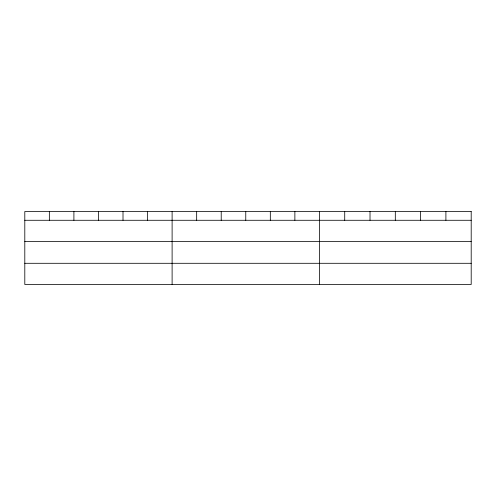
<?xml version="1.0" encoding="UTF-8"?>
<svg xmlns="http://www.w3.org/2000/svg" width="496" height="496" viewBox="0 0 496 496"><rect width="100%" height="100%" fill="white"/><g stroke="black" fill="none" stroke-linecap="round" stroke-linejoin="round"><path stroke-width="0.74" d="M24.8 220.28L471.2 220.28M24.8 241.465L471.2 241.465M24.8 263.295L471.2 263.295M445.904 211.519L445.904 220.28M420.608 211.519L420.608 220.28M395.312 211.519L395.312 220.28M370.016 211.519L370.016 220.28M344.72 211.519L344.72 220.28M319.424 211.519L319.424 284.481M294.872 211.519L294.872 220.28M270.32 211.519L270.32 220.28M245.768 211.519L245.768 220.28M221.216 211.519L221.216 220.28M196.664 211.519L196.664 220.28M172.112 211.519L172.112 284.481M147.56 211.519L147.56 220.28M123.008 211.519L123.008 220.28M98.456 211.519L98.456 220.28M73.904 211.519L73.904 220.28M49.352 211.519L49.352 220.28M471.2 211.519L24.8 211.519L24.8 284.481L471.2 284.481L471.2 211.519"/></g></svg>
